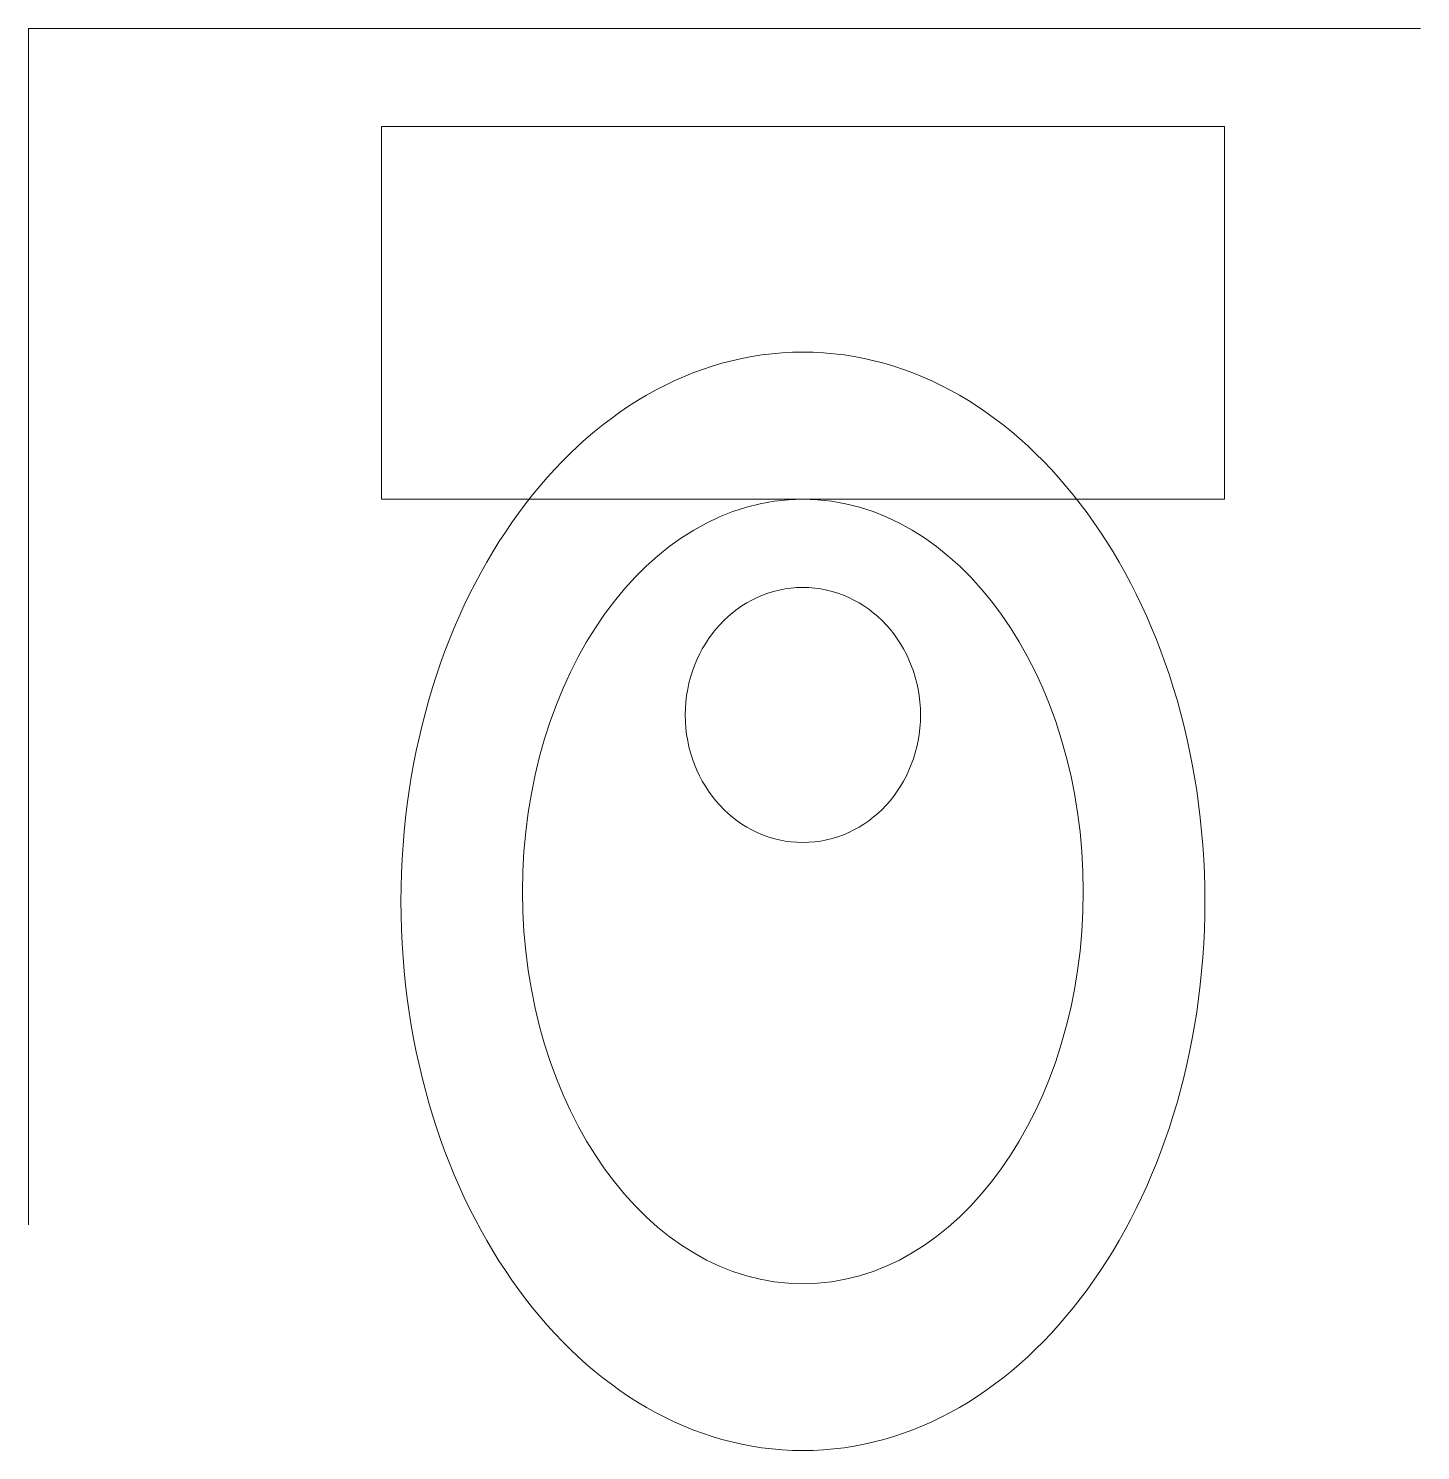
# Model space of a CAD drawing. Header units: millimetres. Extents: x -180 to 530, y 5 to 730.
import ezdxf

# ---------------------------------------------------------------- set-up
doc = ezdxf.new("R2010")
doc.units = ezdxf.units.MM
doc.layers.add('P-FIXT', color=7, linetype='Continuous', lineweight=20, true_color=0x477783)

# ---------------------------------------------------------------- blocks, each defined once
blk = doc.blocks.new('206_PLUMBING_HVAC_SYMBOLS_ACCESSIBLE_WC_PLAN')
at = {"layer": 'P-FIXT'}
blk.add_lwpolyline([(-180, 120), (-180, 730), (530, 730)], dxfattribs=at)
blk.add_lwpolyline([(0, 490), (430, 490), (430, 680), (0, 680)], close=True, dxfattribs=at)
for centre, major_axis, ratio in [((215, 285), (0, 280), 0.732143), ((215, 290), (0, 200), 0.715), ((215, 380), (0, 65), 0.923077)]:
    blk.add_ellipse(centre, major_axis=major_axis, ratio=ratio, dxfattribs=at)

msp = doc.modelspace()

# ---------------------------------------------------------------- block references
msp.add_blockref('206_PLUMBING_HVAC_SYMBOLS_ACCESSIBLE_WC_PLAN', (0, 0))

doc.saveas('drawing.dxf')
